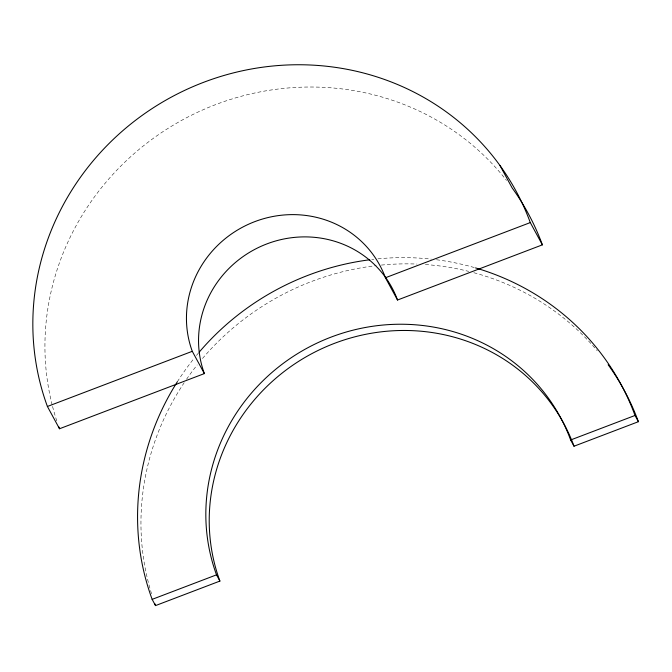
<?xml version="1.0" encoding="UTF-8"?>
<svg xmlns="http://www.w3.org/2000/svg" width="672" height="672" viewBox="0 0 672 672"><rect width="100%" height="100%" fill="white"/><g stroke="black" fill="none" stroke-linecap="round" stroke-linejoin="round"><path stroke-width="0.5" stroke-dasharray="3.36 2.52" d="M151.544 593.788A258.569 247.145 -28.5 0 1 184.17 382.738M186.539 379.252A258.569 247.145 -28.5 0 1 197.19 364.93M202.499 358.487A258.569 247.145 -28.5 0 1 376.186 265.633M381.335 265.079A258.569 247.145 -28.5 0 1 416.993 264.062M425.359 264.524A258.569 247.145 -28.5 0 1 468.72 271.387M473.836 272.714A258.569 247.145 -28.5 0 1 597.248 350.767M177.332 381.788A258.569 247.145 -28.5 0 1 193.805 358.697M196.442 355.446A258.569 247.145 -28.5 0 1 198.442 353.052M371.776 259.518A258.569 247.145 -28.5 0 1 373.817 259.274M377.95 258.846A258.569 247.145 -28.5 0 1 431.323 259.132M436.464 259.745A258.569 247.145 -28.5 0 1 474.524 267.616M56.784 420.924A258.569 247.145 -28.5 0 1 52.399 405.846M52.139 404.83A258.569 247.145 -28.5 0 1 192.301 114.803A258.569 247.145 -28.5 0 1 506.503 180.415"/><path stroke-width="1.01" d="M397.522 300.023A103.429 98.86 -28.5 0 0 266.885 243.902A103.429 98.86 -28.5 0 0 204.372 373.59L59.506 428.761L47.41 406.484L192.276 351.313A103.429 98.86 -28.5 0 1 254.789 221.634A103.429 98.86 -28.5 0 1 385.426 277.754L397.522 300.023L542.38 244.852A258.569 247.145 -28.5 0 0 512.114 187.874L500.027 165.606M385.426 277.754L530.292 222.583L542.38 244.852M574.014 446.216A189.622 181.238 -28.5 0 0 334.513 343.333A189.622 181.238 -28.5 0 0 219.904 581.078L155.526 605.598L152.141 599.365L216.518 574.846A189.622 181.238 -28.5 0 1 331.128 337.092A189.622 181.238 -28.5 0 1 570.629 439.984L574.014 446.216L638.4 421.697A258.569 247.145 -28.5 0 0 608.135 364.72M570.629 439.984L635.015 415.464L638.4 421.697M192.276 351.313L204.372 373.59M216.518 574.846L219.904 581.078M155.526 605.598A258.569 247.145 -28.5 0 1 154.82 603.658M152.141 599.365A258.569 247.145 -28.5 0 1 177.332 381.788M199.114 352.254A258.569 247.145 -28.5 0 1 369.743 259.77M475.532 267.91A258.569 247.145 -28.5 0 1 635.015 415.464M47.41 406.484A258.569 247.145 -28.5 0 1 203.7 82.286A258.569 247.145 -28.5 0 1 530.292 222.583M59.506 428.761A258.569 247.145 -28.5 0 1 58.8 426.812"/></g></svg>
